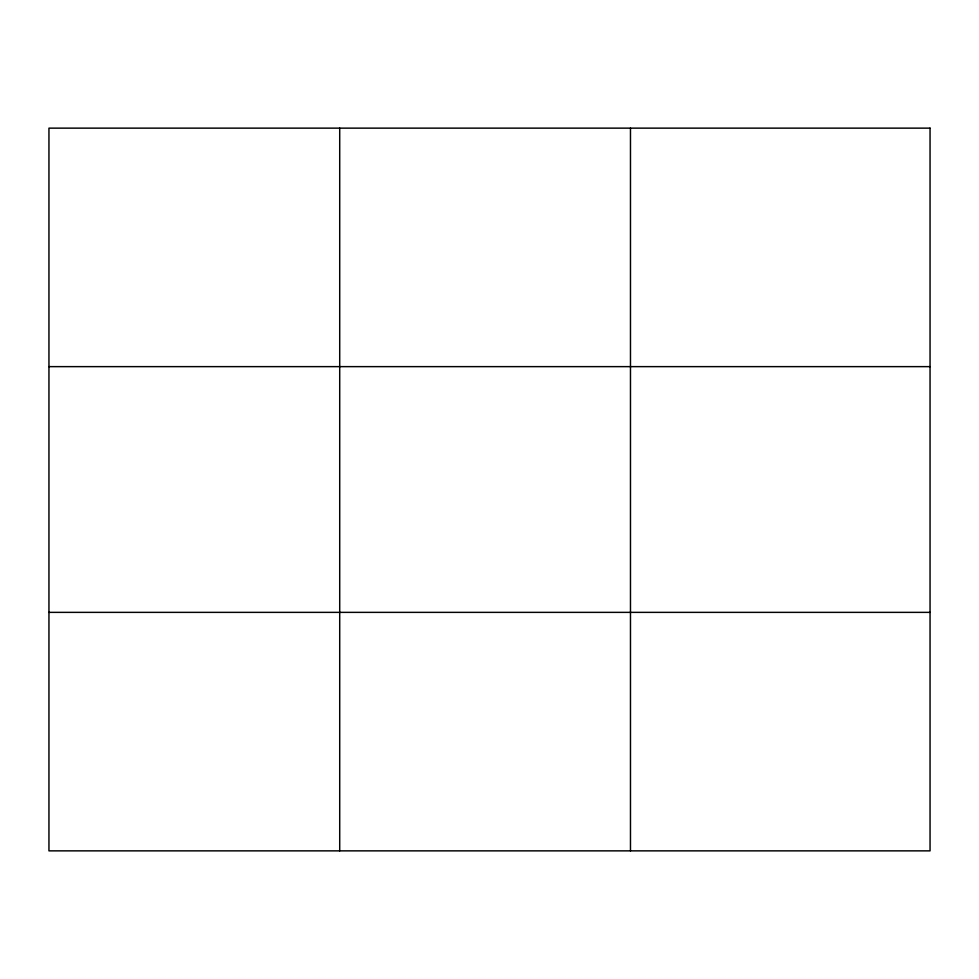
<?xml version="1.0" encoding="UTF-8"?>
<svg xmlns="http://www.w3.org/2000/svg" width="979" height="979" viewBox="0 0 979 979"><rect width="100%" height="100%" fill="white"/><g stroke="black" fill="none" stroke-linecap="round" stroke-linejoin="round"><path stroke-width="1.47" d="M339.713 128.139L339.713 850.861M630.476 128.139L630.476 850.861M48.95 366.635L930.05 366.635M48.95 612.364L930.05 612.364M930.05 128.139L930.05 850.861L48.95 850.861L48.95 128.139L930.05 128.139"/></g></svg>
